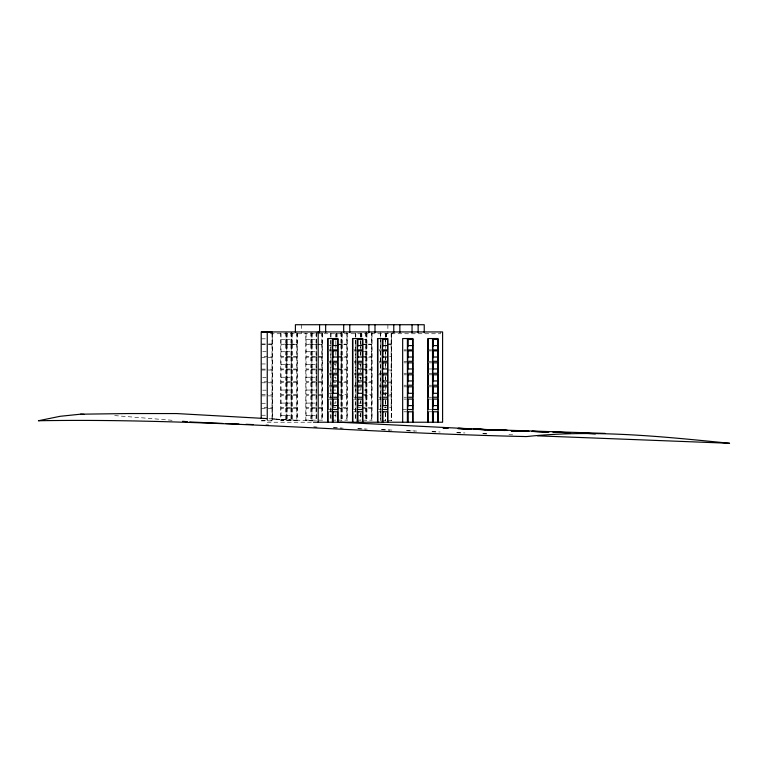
<?xml version="1.0" encoding="UTF-8"?>
<svg xmlns="http://www.w3.org/2000/svg" width="768" height="768" viewBox="0 0 768 768"><rect width="100%" height="100%" fill="white"/><g stroke="black" fill="none" stroke-linecap="round" stroke-linejoin="round"><path stroke-width="0.58" stroke-dasharray="3.84 2.88" d="M261.514 338.822L266.189 338.822M281.011 339.466L285.878 339.466M286.109 339.466L290.986 339.466M306.067 339.466L310.934 339.466M311.165 339.466L316.042 339.466M363.821 339.466L365.77 339.466M261.514 343.968L266.189 343.968M268.502 343.968L272.227 343.968L272.227 333.322M387.629 343.968L391.354 343.968L391.354 333.322M337.258 344.17L347.002 344.17L347.002 333.485M361.613 344.17L371.808 344.17L371.808 333.485M261.514 344.698L272.227 344.698L272.227 356.525L261.514 356.525M337.027 344.573L347.002 344.573L347.002 356.448L337.027 356.448M361.834 344.573L371.808 344.573L371.808 356.448L361.834 356.448M387.629 344.698L391.354 344.698L391.354 356.525L387.629 356.525M328.963 345.59L330.95 345.59M328.963 349.891L332.938 349.891M353.808 349.891L356.371 349.891M378.835 349.891L381.398 349.891M403.958 349.891L406.522 349.891M429.062 349.891L431.626 349.891M328.963 350.88L332.938 350.88M353.808 350.88L357.552 350.88M378.835 350.88L381.398 350.88M403.958 350.88L406.522 350.88M429.062 350.88L431.626 350.88M262.685 351.37L266.189 351.37M281.011 351.744L285.878 351.744M286.109 351.744L290.986 351.744M306.067 351.744L310.934 351.744M311.165 351.744L316.042 351.744M361.872 351.744L365.77 351.744M337.027 357.168L347.002 357.168L347.002 369.043L337.027 369.043M361.834 357.168L371.808 357.168L371.808 369.043L361.834 369.043M261.514 357.293L272.227 357.293L272.227 369.12L267.341 369.12M328.963 361.306L331.526 361.306M353.808 361.306L356.371 361.306M378.835 361.306L381.398 361.306M403.958 361.306L407.942 361.306M429.062 361.306L431.626 361.306M328.963 362.842L331.526 362.842M353.808 362.842L356.371 362.842M378.835 362.842L381.398 362.842M403.958 362.842L406.522 362.842M429.062 362.842L432.816 362.842M261.514 363.965L266.189 363.965M281.011 364.339L285.878 364.339M286.109 364.339L290.986 364.339M306.067 364.339L310.934 364.339M311.165 364.339L316.042 364.339M333.917 364.339L335.866 364.339L335.866 367.862M358.714 364.339L360.662 364.339L360.662 367.862M361.872 364.339L365.77 364.339M429.062 368.966L433.046 368.966M261.514 369.12L266.189 369.12M337.258 369.859L347.002 369.859L347.002 381.725L339.36 381.725M362.054 369.859L371.808 369.859L371.808 381.725L363.562 381.725M261.514 370.022L272.227 370.022L272.227 381.85L261.514 381.85M387.629 370.022L391.354 370.022L391.354 381.85L387.629 381.85M328.963 373.277L331.526 373.277M353.808 373.277L356.371 373.277M378.835 373.277L382.819 373.277M403.958 373.277L406.522 373.277M429.062 373.277L432.816 373.277M328.963 374.803L332.707 374.803M353.808 374.803L356.371 374.803M377.837 374.803L381.398 374.803M403.958 374.803L406.522 374.803M429.062 374.803L432.816 374.803M281.011 377.232L285.878 377.232M286.109 377.232L290.986 377.232M306.067 377.232L310.934 377.232M311.165 377.232L316.042 377.232M333.917 377.232L335.866 377.232L335.866 379.478M358.714 377.232L360.662 377.232L360.662 379.478M361.872 377.232L365.77 377.232M262.685 377.405L266.189 377.405M331.968 382.675L335.866 382.675M337.027 382.675L347.002 382.675L347.002 394.55L337.258 394.55M356.765 382.675L360.662 382.675M361.834 382.675L371.808 382.675L371.808 394.55L361.834 394.55M261.514 382.79L272.227 382.79L272.227 394.618L267.341 394.618M381.802 382.79L386.458 382.79M387.638 382.79L391.354 382.79L391.354 394.618L387.638 394.618M328.963 385.238L332.938 385.238M353.808 385.238L357.552 385.238M378.835 385.238L381.398 385.238M403.958 385.238L406.522 385.238M429.062 385.238L431.626 385.238M328.963 386.813L332.938 386.813M353.808 386.813L357.552 386.813M378.835 386.813L382.579 386.813M403.958 386.813L407.702 386.813M428.074 386.813L431.626 386.813M281.011 390.048L285.878 390.048M286.109 390.048L290.986 390.048M306.067 390.048L310.934 390.048M311.165 390.048L316.042 390.048M331.968 390.048L335.866 390.048L335.866 387.946M356.765 390.048L360.662 390.048L360.662 387.946M363.821 390.048L365.77 390.048M262.685 390.173L266.189 390.173M381.802 390.173L385.315 390.173L385.315 388.061M328.963 393.312L332.938 393.312M261.514 394.618L266.189 394.618M381.802 394.618L386.458 394.618M339.36 395.722L347.002 395.722L347.002 407.597L337.258 407.597M363.562 395.722L371.808 395.722L371.808 407.597L361.872 407.597M261.514 395.875L272.227 395.875L272.227 407.702L261.514 407.702M387.629 395.875L391.354 395.875L391.354 407.702L387.629 407.702M328.963 397.248L332.707 397.248M353.808 397.248L357.782 397.248M378.835 397.248L381.398 397.248M403.958 397.248L406.522 397.248M429.062 397.248L431.626 397.248M328.963 399.091L332.938 399.091M353.808 399.091L356.371 399.091M378.835 399.091L381.398 399.091M403.958 399.091L406.522 399.091M429.062 399.091L431.626 399.091M281.011 403.094L285.878 403.094M286.109 403.094L290.986 403.094M306.067 403.094L310.934 403.094M311.165 403.094L316.042 403.094M333.917 403.094L335.866 403.094L335.866 399.936M358.714 403.094L360.662 403.094L360.662 399.936M361.872 403.094L365.77 403.094M261.514 403.267L266.189 403.267M332.15 407.597L335.866 407.597M356.957 407.597L360.662 407.597M384.134 407.702L386.458 407.702M337.027 408.269L347.002 408.269L347.002 420.144L337.027 420.144M361.834 408.269L371.808 408.269L371.808 420.144L361.834 420.144M261.514 408.566L272.227 408.566L272.227 420.394L267.341 420.394M328.963 409.526L331.526 409.526M353.808 409.526L356.371 409.526M378.835 409.526L381.398 409.526M402.96 409.526L406.522 409.526M429.062 409.526L433.046 409.526M328.963 411.802L332.938 411.802M353.808 411.802L356.371 411.802M378.835 411.802L381.398 411.802M403.958 411.802L407.702 411.802M429.062 411.802L433.046 411.802M261.514 415.238L266.189 415.238M281.011 415.44L285.878 415.44M286.109 415.44L290.986 415.44M306.067 415.44L310.934 415.44M311.165 415.44L316.042 415.44M333.917 415.44L335.866 415.44M358.714 415.44L360.662 415.44M363.821 415.44L365.77 415.44M332.15 420.144L335.866 420.144L335.866 413.05M356.957 420.144L360.662 420.144L360.662 413.05M261.514 420.394L266.189 420.394M381.802 420.394L386.458 420.394M387.638 420.394L391.354 420.394L391.354 408.566L391.133 420.394M312.806 420.662L305.827 420.662L305.827 333.139M261.206 420.874L272.544 420.874M267.245 422.227L313.45 422.227M114.701 415.594L174.442 420.47M456.912 432.739L462.835 432.96M482.986 433.709L488.909 433.93M313.498 426.97L319.44 427.21M333.715 427.776L343.267 428.15M357.61 428.717L367.171 429.101M381.437 429.667L392.006 430.08M406.09 430.637L416.65 431.059M431.942 431.664L440.208 431.99M456.749 432.643L465.014 432.97M482.765 433.67L488.707 433.91M508.925 434.707L513.84 434.88M314.141 427.085L316.522 427.181M333.206 427.843L341.549 428.17M358.243 428.832L365.261 429.11M381.658 429.763L389.856 430.09M407.414 430.781L414.49 431.059M432.163 431.76L438.058 431.99M276.048 419.117L312.73 420.922M275.837 419.165L290.506 420.106L275.021 419.107M268.944 418.723L273.83 419.03M440.342 331.939L440.342 333.744L269.51 333.744L269.51 331.939M392.851 331.939L392.851 333.744M391.651 333.13L391.651 420.874M391.133 333.322L391.133 343.968M391.133 344.698L391.133 356.525M391.133 370.022L391.133 381.85M391.133 382.79L391.133 394.618M391.133 395.875L391.133 407.702M387.878 324.72L387.878 333.744M386.678 333.322L386.678 336.874M386.352 333.13L386.458 336.874M385.613 333.13L385.613 336.682M385.613 337.872L385.613 348.547M385.613 349.728L385.613 360.403M385.613 361.584L385.613 367.517M385.613 375.821L385.613 384.115M385.613 385.306L385.613 391.229M385.613 392.419L385.613 395.971M385.613 400.714L385.613 407.837M385.613 412.579L385.613 420.874M385.315 333.254L385.315 343.968M385.315 352.397L385.315 355.488M385.315 357.293L385.315 359.51M385.315 363.965L385.315 368.083M385.315 377.405L385.315 379.632M385.315 400.099L385.315 407.702M385.315 413.011L385.315 420.394M380.64 333.254L380.64 338.822M380.64 339.85L380.64 343.968M380.64 344.698L380.64 356.525M380.64 357.293L380.64 369.12M380.64 370.022L380.64 381.85M380.64 382.79L380.64 394.618M380.64 395.875L380.64 407.702M380.64 408.566L380.64 420.394M380.314 331.939L380.314 336.682M380.314 337.872L380.314 420.874M372.058 333.139L372.058 420.662M371.587 332.294L371.587 344.17M371.587 344.573L371.587 356.448M371.587 357.168L371.587 369.043M371.587 369.859L371.587 381.725M371.587 382.675L371.587 394.55M371.587 395.722L371.587 407.597M371.587 408.269L371.587 420.144M366.931 333.485L366.931 344.17M366.931 344.573L366.931 356.448M366.931 357.168L366.931 369.043M366.931 369.859L366.931 381.725M366.931 382.675L366.931 394.55M366.931 395.722L366.931 407.597M366.931 408.269L366.931 420.144M366.701 332.294L366.72 344.17M366.701 344.573L366.72 356.448M366.701 357.168L366.72 369.043M366.72 369.859L366.701 381.725M366.701 382.675L366.72 394.55M366.72 395.722L366.701 407.597M366.72 408.269L366.701 420.144M366.49 332.294L366.49 344.17M366.49 344.573L366.49 356.448M366.49 357.168L366.49 369.043M366.49 369.859L366.49 381.725M366.49 382.675L366.49 394.55M366.49 395.722L366.49 407.597M366.49 408.269L366.49 420.144M366.019 333.139L366.019 420.662M365.77 332.294L365.77 344.17M365.77 344.573L365.77 356.448M365.77 357.168L365.77 369.043M365.77 369.859L365.77 381.725M365.77 382.675L365.77 394.55M365.77 395.722L365.77 407.597M365.77 408.269L365.77 420.144M361.834 333.485L361.834 337.046M361.594 333.139L361.613 337.046M360.893 333.494L360.893 337.075M360.893 340.646L360.893 344.17M360.893 346.963L360.893 350.554M360.893 351.744L360.893 356.448M360.893 364.339L360.893 369.043M360.893 377.232L360.893 379.478M360.893 387.946L360.893 390.048M360.893 399.936L360.893 406.474M360.893 413.05L360.893 420.144M360.662 333.494L360.662 337.075M360.662 340.646L360.662 344.17M360.662 344.573L360.662 348.163M360.662 351.744L360.662 355.267M360.662 369.859L360.662 371.962M355.795 333.494L355.795 344.17M355.795 344.573L355.795 356.448M355.795 357.168L355.795 369.043M355.795 369.859L355.795 381.725M355.795 382.675L355.795 394.55M355.795 395.722L355.795 407.597M355.795 408.269L355.795 420.144M355.555 333.139L355.555 339.139M355.555 340.339L355.555 420.662M347.261 333.139L347.261 420.662M346.781 332.294L346.781 344.17M346.781 344.573L346.781 356.448M346.781 357.168L346.781 369.043M346.781 369.859L346.781 381.725M346.781 382.675L346.781 394.55M346.781 395.722L346.781 407.597M346.781 408.269L346.781 420.144M342.125 333.485L342.125 344.17M342.125 344.573L342.125 356.448M342.125 357.168L342.125 369.043M342.125 369.859L342.125 381.725M342.125 382.675L342.125 394.55M342.125 395.722L342.125 407.597M342.125 408.269L342.125 420.144M341.914 332.294L341.904 344.17M341.904 344.573L341.914 356.448M341.904 357.168L341.914 369.043M341.904 369.859L341.914 381.725M341.914 382.675L341.904 394.55M341.914 395.722L341.904 407.597M341.914 408.269L341.904 420.144M341.683 332.294L341.683 344.17M341.683 344.573L341.683 356.448M341.683 357.168L341.683 369.043M341.683 369.859L341.683 381.725M341.683 382.675L341.683 394.55M341.683 395.722L341.683 407.597M341.683 408.269L341.683 420.144M341.222 333.139L341.222 420.662M340.963 332.294L340.963 344.17M340.963 344.573L340.963 356.448M340.963 357.168L340.963 369.043M340.963 369.859L340.963 381.725M340.963 382.675L340.963 394.55M340.963 395.722L340.963 407.597M340.963 408.269L340.963 420.144M337.027 333.485L337.027 337.046M336.797 333.139L336.816 337.046M336.086 333.494L336.086 337.075M335.866 333.494L335.866 337.075M335.866 340.646L335.866 344.17M335.866 344.573L335.866 348.163M335.866 351.744L335.866 355.267M335.866 369.859L335.866 371.962M330.989 333.494L330.989 344.17M330.989 344.573L330.989 356.448M330.989 357.168L330.989 369.043M330.989 369.859L330.989 381.725M330.989 382.675L330.989 394.55M330.989 395.722L330.989 407.597M330.989 408.269L330.989 420.144M330.758 333.139L330.758 339.139M330.758 340.339L330.758 420.662M322.33 333.139L322.33 420.662M322.08 333.485L322.08 344.17L306.067 344.17L306.067 333.494M321.859 332.294L321.859 344.17M321.859 344.573L321.859 356.448M321.859 357.168L321.859 369.043M321.859 369.859L321.859 381.725M321.859 382.675L321.859 394.55M321.859 395.722L321.859 407.597M321.859 408.269L321.859 420.144M316.762 332.294L316.762 344.17M316.762 344.573L316.762 356.448M316.762 357.168L316.762 369.043M316.762 369.859L316.762 381.725M316.762 382.675L316.762 394.55M316.762 395.722L316.762 407.597M316.762 408.269L316.762 420.144M316.291 333.139L316.291 420.662M316.042 332.294L316.042 344.17M316.042 344.573L316.042 356.448M316.042 357.168L316.042 369.043M316.042 369.859L316.042 381.725M316.042 382.675L316.042 394.55M316.042 395.722L316.042 407.597M316.042 408.269L316.042 420.144M312.106 333.485L312.106 344.17M312.106 344.573L312.106 356.448M312.106 357.168L312.106 369.043M312.106 369.859L312.106 381.725M312.106 382.675L312.106 394.55M312.106 395.722L312.106 407.597M312.106 408.269L312.106 420.144M311.885 332.294L311.866 420.662M311.165 333.494L311.165 344.17M311.165 344.573L311.165 356.448M311.165 357.168L311.165 369.043M311.165 369.859L311.165 381.725M311.165 382.675L311.165 394.55M311.165 395.722L311.165 407.597M311.165 408.269L311.165 420.144M310.934 332.294L310.934 344.17M310.934 344.573L310.934 356.448M310.934 357.168L310.934 369.043M310.934 369.859L310.934 381.725M310.934 382.675L310.934 394.55M310.934 395.722L310.934 407.597M310.934 408.269L310.934 420.144M301.488 324.72L301.488 333.744M297.274 333.139L297.274 420.662L280.771 420.662L280.771 333.139M297.024 333.485L297.024 344.17L281.011 344.17L281.011 333.494M296.803 332.294L296.803 344.17M296.803 344.573L296.803 356.448M296.803 357.168L296.803 369.043M296.803 369.859L296.803 381.725M296.803 382.675L296.803 394.55M296.803 395.722L296.803 407.597M296.803 408.269L296.803 420.144M292.147 333.485L292.147 344.17M292.147 344.573L292.147 356.448M292.147 357.168L292.147 369.043M292.147 369.859L292.147 381.725M292.147 382.675L292.147 394.55M292.147 395.722L292.147 407.597M292.147 408.269L292.147 420.144M291.936 332.294L291.917 344.17M291.936 344.573L291.917 356.448M291.936 357.168L291.917 369.043M291.936 369.859L291.917 381.725M291.936 382.675L291.917 394.55M291.936 395.722L291.917 407.597M291.936 408.269L291.917 420.144M291.706 332.294L291.706 344.17M291.706 344.573L291.706 356.448M291.706 357.168L291.706 369.043M291.706 369.859L291.706 381.725M291.706 382.675L291.706 394.55M291.706 395.722L291.706 407.597M291.706 408.269L291.706 420.144M291.235 333.139L291.235 420.662M290.986 332.294L290.986 344.17M290.986 344.573L290.986 356.448M290.986 357.168L290.986 369.043M290.986 369.859L290.986 381.725M290.986 382.675L290.986 394.55M290.986 395.722L290.986 407.597M290.986 408.269L290.986 420.144M287.05 333.485L287.05 344.17M287.05 344.573L287.05 356.448M287.05 357.168L287.05 369.043M287.05 369.859L287.05 381.725M287.05 382.675L287.05 394.55M287.05 395.722L287.05 407.597M287.05 408.269L287.05 420.144M286.829 332.294L286.829 344.17M286.829 344.573L286.829 356.448M286.829 357.168L286.829 369.043M286.829 369.859L286.829 381.725M286.829 382.675L286.829 394.55M286.829 395.722L286.829 407.597M286.829 408.269L286.829 420.144M286.81 333.139L286.81 420.662M286.109 333.494L286.109 344.17M286.109 344.573L286.109 356.448M286.109 357.168L286.109 369.043M286.109 369.859L286.109 381.725M286.109 382.675L286.109 394.55M286.109 395.722L286.109 407.597M286.109 408.269L286.109 420.144M285.878 332.294L285.878 344.17M285.878 344.573L285.878 356.448M285.878 357.168L285.878 369.043M285.878 369.859L285.878 381.725M285.878 382.675L285.878 394.55M285.878 395.722L285.878 407.597M285.878 408.269L285.878 420.144M272.544 333.13L272.544 417.322M272.006 333.322L272.006 343.968M272.006 344.698L272.006 356.525M272.006 357.293L272.006 369.12M272.006 370.022L272.006 381.85M272.006 382.79L272.006 394.618M272.006 395.875L272.006 407.702M272.006 408.566L272.006 420.394M297.024 344.573L281.011 344.573L281.011 356.448L297.024 356.448L297.024 344.573M322.08 344.573L306.067 344.573L306.067 356.448L322.08 356.448L322.08 344.573M297.024 357.168L281.011 357.168L281.011 369.043L297.024 369.043L297.024 357.168M322.08 357.168L306.067 357.168L306.067 369.043L322.08 369.043L322.08 357.168M391.354 357.293L391.133 369.12L391.354 357.293M297.024 369.859L281.011 369.859L281.011 381.725L297.024 381.725L297.024 369.859M322.08 369.859L306.067 369.859L306.067 381.725L322.08 381.725L322.08 369.859M297.024 382.675L281.011 382.675L281.011 394.55L297.024 394.55L297.024 382.675M322.08 382.675L306.067 382.675L306.067 394.55L322.08 394.55L322.08 382.675M297.024 395.722L281.011 395.722L281.011 407.597L297.024 407.597L297.024 395.722M322.08 395.722L306.067 395.722L306.067 407.597L322.08 407.597L322.08 395.722M297.024 408.269L281.011 408.269L281.011 420.144L297.024 420.144L297.024 408.269M322.08 408.269L306.067 408.269L306.067 420.144L322.08 420.144L322.08 408.269"/><path stroke-width="1.15" d="M266.573 418.579L176.534 413.558L128.678 413.549L80.496 414.192L60.182 416.294L38.4 420.749C201.331 417.955 363.763 433.152 526.56 436.57C594.326 429.293 662.16 436.57 729.6 443.28L537.523 435.84M261.514 332.141L272.227 332.141M332.707 345.59L337.69 345.59M357.552 345.59L362.525 345.59M382.579 345.59L387.562 345.59M407.702 345.59L412.685 345.59M432.816 345.59L437.789 345.59M332.707 357.014L337.69 357.014M357.552 357.014L362.525 357.014M382.579 357.014L387.562 357.014M407.702 357.014L412.685 357.014M432.816 357.014L437.789 357.014M332.707 368.966L337.69 368.966M357.552 368.966L362.525 368.966M382.579 368.966L387.562 368.966M407.702 368.966L412.685 368.966M432.816 368.966L437.789 368.966M332.707 380.938L337.69 380.938M357.552 380.938L362.525 380.938M382.579 380.938L387.562 380.938M407.702 380.938L412.685 380.938M432.816 380.938L437.789 380.938M332.707 393.312L337.69 393.312M357.552 393.312L362.525 393.312M382.579 393.312L387.562 393.312M407.702 393.312L412.685 393.312M432.816 393.312L437.789 393.312M332.707 405.59L337.69 405.59M357.552 405.59L362.525 405.59M382.579 405.59L387.562 405.59M407.702 405.59L412.685 405.59M432.816 405.59L437.789 405.59M313.45 422.227L332.707 422.227L332.707 411.802L337.69 411.802L337.69 422.227M605.098 433.382L485.702 429.533M511.517 430.733L525.696 431.222M531.61 431.424L548.15 431.981M552.874 432.144L570.595 432.749M222.787 423.427L189.754 421.968M226.205 423.542L238.963 424.022M511.142 430.598L528.883 431.242M532.426 431.376L549.005 431.981M553.766 432.154L570.422 432.768M473.587 429.245L485.52 429.686M489.12 429.821L507.091 430.464M510.691 430.598L528.662 431.242M532.253 431.376L545.434 431.846M475.939 429.341L485.376 429.706M490.099 429.888L505.45 430.483M511.354 430.714L524.342 431.222M443.328 427.968L448.099 428.15M457.632 428.534L467.165 428.909M473.126 429.139L487.421 429.706M489.811 429.802L507.59 430.464L474.058 429.024M246.048 424.301L253.123 424.579M266.102 425.098L268.464 425.194M443.078 427.987L447.773 428.179M458.333 428.611L465.37 428.909M458.496 428.352L471.658 428.918M511.162 430.637L524.323 431.213M458.458 428.352L471.427 428.957M473.779 429.062L504.432 430.483L339.936 422.266M80.496 414.192L84.019 414.355M272.506 418.934L274.867 419.059M182.688 421.277L187.402 421.738M438.106 422.227L438.106 338.534L427.776 338.534L427.776 422.227M437.789 422.227L437.789 411.802L432.816 411.802L432.816 422.227M433.046 339.456L433.046 346.416M433.046 350.88L433.046 357.83M433.046 362.842L433.046 368.966M433.046 374.803L433.046 381.763M433.046 386.813L433.046 393.773M433.046 399.091L433.046 406.051M433.046 411.802L433.046 422.227M432.518 338.534L432.518 422.227M428.074 339.456L428.074 349.891M428.074 350.88L428.074 361.306M428.074 362.842L428.074 373.277M428.074 374.803L428.074 385.238M428.074 386.813L428.074 397.248M428.074 399.091L428.074 409.526M428.074 411.802L428.074 422.227M424.234 332.621L424.234 324.72L295.402 324.72L295.402 332.621M418.138 324.72L418.138 332.621M412.992 422.227L412.992 338.534L402.662 338.534L402.662 422.227M412.685 422.227L412.685 411.802L407.702 411.802L407.702 422.227M412.051 324.72L412.051 332.621M407.942 339.456L407.942 346.416M407.942 350.88L407.942 357.83M407.942 362.842L407.942 368.64M407.942 374.803L407.942 381.763M407.942 386.813L407.942 393.773M407.942 399.091L407.942 406.051M407.942 411.802L407.942 422.227M407.405 338.534L407.405 422.227M399.859 324.72L399.859 332.621M393.773 324.72L393.773 332.621M387.85 422.227L387.85 338.534L377.53 338.534L377.53 422.227M387.562 422.227L387.562 411.802L382.579 411.802L382.579 422.227M382.819 339.456L382.819 346.416M382.819 350.88L382.819 357.83M382.819 362.842L382.819 368.64M382.819 374.803L382.819 381.763M382.819 386.813L382.819 393.773M382.819 399.091L382.819 406.051M382.819 411.802L382.819 422.227M382.272 338.534L382.272 422.227M377.837 339.456L377.837 349.891M377.837 350.88L377.837 361.306M377.837 362.842L377.837 373.277M377.837 374.803L377.837 385.238M377.837 386.813L377.837 397.248M377.837 399.091L377.837 409.526M377.837 411.802L377.837 422.227M374.995 324.72L374.995 332.621M368.899 324.72L368.899 332.621M362.851 422.227L362.851 338.534L352.522 338.534L352.522 422.227M362.525 422.227L362.525 411.802L357.552 411.802L357.552 422.227M357.782 339.456L357.782 346.416M357.782 350.88L357.782 357.83M357.782 362.842L357.782 368.64M357.782 374.803L357.782 381.763M357.782 386.813L357.782 393.773M357.782 399.091L357.782 406.051M357.782 411.802L357.782 422.227M357.264 338.534L357.264 422.227M352.81 339.456L352.81 349.891M352.81 350.88L352.81 361.306M352.81 362.842L352.81 373.277M352.81 374.803L352.81 385.238M352.81 386.813L352.81 397.248M352.81 399.091L352.81 409.526M352.81 411.802L352.81 422.227M349.776 324.72L349.776 332.621M343.69 324.72L343.69 332.621M338.006 422.227L338.006 338.534L327.677 338.534L327.677 422.227M332.938 339.456L332.938 345.59M332.938 350.88L332.938 357.83M332.938 362.842L332.938 368.64M332.938 374.803L332.938 381.763M332.938 386.813L332.938 393.312M332.938 399.091L332.938 406.051M332.938 411.802L332.938 422.227L442.598 422.227L442.598 331.939L261.206 331.939L261.206 418.502M332.429 338.534L332.429 422.227M327.965 339.456L327.965 349.891M327.965 350.88L327.965 361.306M327.965 362.842L327.965 373.277M327.965 374.803L327.965 385.238M327.965 386.813L327.965 397.248M327.965 399.091L327.965 409.526M327.965 411.802L327.965 422.227M325.661 324.72L325.661 332.621M319.574 324.72L319.574 332.621M318.192 331.939L318.192 422.227M267.245 331.939L267.245 419.856M337.69 339.456L332.707 339.456L332.707 349.891L337.69 349.891L337.69 339.456M362.525 339.456L357.552 339.456L357.552 349.891L362.525 349.891L362.525 339.456M387.562 339.456L382.579 339.456L382.579 349.891L387.562 349.891L387.562 339.456M412.685 339.456L407.702 339.456L407.702 349.891L412.685 349.891L412.685 339.456M437.789 339.456L432.816 339.456L432.816 349.891L437.789 349.891L437.789 339.456M337.69 350.88L332.707 350.88L332.707 361.306L337.69 361.306L337.69 350.88M362.525 350.88L357.552 350.88L357.552 361.306L362.525 361.306L362.525 350.88M387.562 350.88L382.579 350.88L382.579 361.306L387.562 361.306L387.562 350.88M412.685 350.88L407.702 350.88L407.702 361.306L412.685 361.306L412.685 350.88M437.789 350.88L432.816 350.88L432.816 361.306L437.789 361.306L437.789 350.88M337.69 362.842L332.707 362.842L332.707 373.277L337.69 373.277L337.69 362.842M362.525 362.842L357.552 362.842L357.552 373.277L362.525 373.277L362.525 362.842M387.562 362.842L382.579 362.842L382.579 373.277L387.562 373.277L387.562 362.842M412.685 362.842L407.702 362.842L407.702 373.277L412.685 373.277L412.685 362.842M437.789 362.842L432.816 362.842L432.816 373.277L437.789 373.277L437.789 362.842M337.69 374.803L332.707 374.803L332.707 385.238L337.69 385.238L337.69 374.803M362.525 374.803L357.552 374.803L357.552 385.238L362.525 385.238L362.525 374.803M387.562 374.803L382.579 374.803L382.579 385.238L387.562 385.238L387.562 374.803M412.685 374.803L407.702 374.803L407.702 385.238L412.685 385.238L412.685 374.803M437.789 374.803L432.816 374.803L432.816 385.238L437.789 385.238L437.789 374.803M337.69 386.813L332.707 386.813L332.707 397.248L337.69 397.248L337.69 386.813M362.525 386.813L357.552 386.813L357.552 397.248L362.525 397.248L362.525 386.813M387.562 386.813L382.579 386.813L382.579 397.248L387.562 397.248L387.562 386.813M412.685 386.813L407.702 386.813L407.702 397.248L412.685 397.248L412.685 386.813M437.789 386.813L432.816 386.813L432.816 397.248L437.789 397.248L437.789 386.813M337.69 399.091L332.707 399.091L332.707 409.526L337.69 409.526L337.69 399.091M362.525 399.091L357.552 399.091L357.552 409.526L362.525 409.526L362.525 399.091M387.562 399.091L382.579 399.091L382.579 409.526L387.562 409.526L387.562 399.091M412.685 399.091L407.702 399.091L407.702 409.526L412.685 409.526L412.685 399.091M437.789 399.091L432.816 399.091L432.816 409.526L437.789 409.526L437.789 399.091M595.411 433.69L581.194 433.2L595.411 433.69"/></g></svg>
